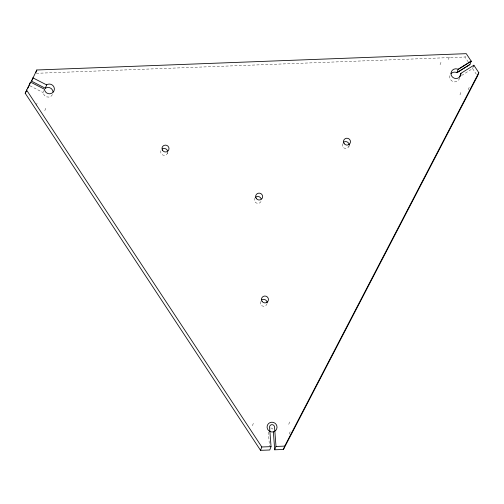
<?xml version="1.0" encoding="UTF-8"?>
<svg xmlns="http://www.w3.org/2000/svg" width="504" height="504" viewBox="0 0 504 504"><rect width="100%" height="100%" fill="white"/><g stroke="black" fill="none" stroke-linecap="round" stroke-linejoin="round"><path stroke-width="0.38" stroke-dasharray="2.52 1.89" d="M36.2 105.468L37.22 102.785M52.567 94.544A4.977 4.857 20.8 0 1 43.426 93.719L43.212 92.604L43.974 90.588M44.806 110.678L46.078 107.327M167.353 153.512L167.863 152.17M348.837 146.607L349.341 145.272M252.435 425.716L253.707 422.371M288.735 424.337L290.008 420.985M289.283 434.076L290.556 430.725M440.074 64.707L441.346 61.356M448.384 59.516L449.656 56.165M468.279 62.011L464.984 57.015L465.746 54.999M459.969 94.891L461.242 91.545M461.582 75.487L472.613 68.588L473.124 67.246M468.279 89.699L469.552 86.348M36.332 73.307L464.984 57.015M29.95 85.806L43.212 92.604M472.613 68.588L476.299 74.183M268.418 432.092L269.47 446.097M167.656 152.668A3.515 3.427 20.8 0 1 162.647 154.948A3.515 3.427 20.8 0 1 161.614 149.568M261.003 201.512A3.515 3.427 20.8 0 1 256.29 202.954A3.515 3.427 20.8 0 1 254.741 198.305M267.114 303.572A3.515 3.427 20.8 0 1 262.099 305.859A3.515 3.427 20.8 0 1 261.072 300.478M349.14 145.769A3.515 3.427 20.8 0 1 344.547 148.233A3.515 3.427 20.8 0 1 342.575 143.401M270.635 428.003A2.489 2.425 20.8 0 1 273.256 430.347M459.56 78.088A4.977 4.857 20.8 0 1 453.058 81.579A4.977 4.857 20.8 0 1 450.274 74.737"/><path stroke-width="0.76" d="M459.654 76.822L460.908 73.351L473.886 65.236L478.8 72.696L477.527 76.047L283.431 449.467L274.718 449.801L275.99 446.45L274.529 426.995A2.489 2.425 20.8 0 0 271.914 424.658A2.489 2.425 20.8 0 0 269.571 427.184L271.039 446.639L269.766 449.99L260.543 450.337L25.2 93.246L30.524 82.095L44.484 89.252L44.699 90.367A4.977 4.857 20.8 0 0 51.364 93.435A4.977 4.857 20.8 0 0 53.789 86.694A4.977 4.857 20.8 0 0 46.696 84.804L45.329 88.232L31.494 81.138L36.817 69.987L466.257 53.663L471.196 61.16L469.923 64.512L456.901 72.683L455.717 72.261A4.977 4.857 20.8 0 0 450.998 73.704M29.251 85.447L30.524 82.095M35.803 72.67L36.817 69.987M260.543 450.337L261.815 446.985L26.473 89.895M283.431 449.467L284.703 446.116L478.8 72.696M473.376 66.578L473.886 65.236M25.2 93.246L26.548 90.644M27.562 88.698L28.917 86.096M31.494 81.138L32.842 78.536M45.329 88.232L45.423 88.156A4.977 4.857 20.8 0 1 53.096 92.087M469.923 64.512L456.901 72.683L458.18 69.338L471.196 61.16L458.18 69.338L456.989 68.909A4.977 4.857 20.8 0 0 451.042 72.998A4.977 4.857 20.8 0 0 455.818 78.523A4.977 4.857 20.8 0 0 460.927 73.471L460.908 73.351M261.815 446.985L271.039 446.639M275.99 446.45L284.703 446.116M32.766 77.786L46.607 84.88M273.37 431.903L274.718 449.801M162.307 148.995A3.515 3.427 20.8 0 1 167.561 150.885M255.257 197.574A3.515 3.427 20.8 0 1 261.204 198.891M261.765 299.899A3.515 3.427 20.8 0 1 267.183 302.677M343.785 142.097A3.515 3.427 20.8 0 1 349.209 144.875M275.745 430.397L274.762 431.21A4.977 4.857 20.8 0 1 271.032 431.84L269.81 431.399A4.977 4.857 20.8 0 1 267.832 424.45A4.977 4.857 20.8 0 1 275.026 423.24A4.977 4.857 20.8 0 1 275.745 430.397M162.565 150.387A3.515 3.427 20.8 0 0 168.626 150.16A3.515 3.427 20.8 0 0 165.306 145.114A3.515 3.427 20.8 0 0 162.565 150.387M256.208 198.393A3.515 3.427 20.8 0 0 262.275 198.16A3.515 3.427 20.8 0 0 258.949 193.12A3.515 3.427 20.8 0 0 256.208 198.393M262.023 301.298A3.515 3.427 20.8 0 0 268.084 301.064A3.515 3.427 20.8 0 0 264.764 296.024A3.515 3.427 20.8 0 0 262.023 301.298M344.043 143.489A3.515 3.427 20.8 0 0 350.11 143.256A3.515 3.427 20.8 0 0 346.784 138.216A3.515 3.427 20.8 0 0 344.043 143.489"/></g></svg>
